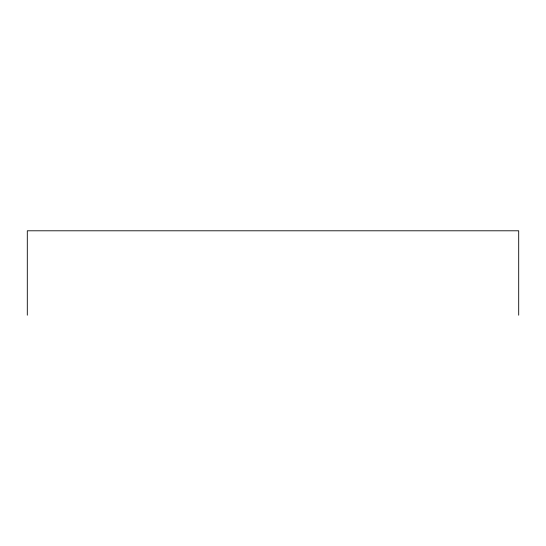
<?xml version="1.0" encoding="UTF-8"?>
<svg xmlns="http://www.w3.org/2000/svg" width="546" height="546" viewBox="0 0 546 546"><rect width="100%" height="100%" fill="white"/><g stroke="black" fill="none" stroke-linecap="round" stroke-linejoin="round"><path stroke-width="0.82" d="M518.7 315.206L518.7 230.794L27.3 230.794L27.3 315.206"/></g></svg>
